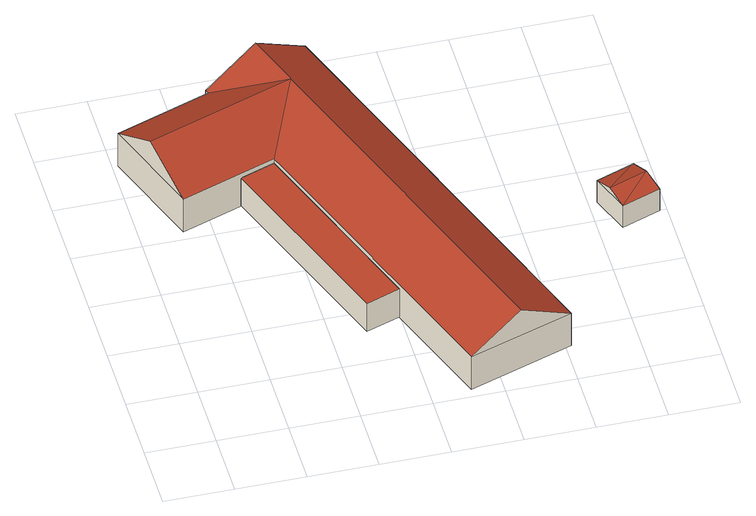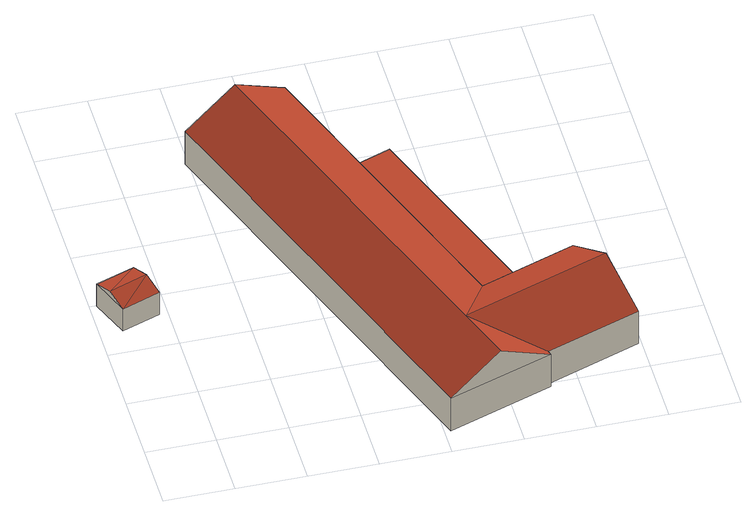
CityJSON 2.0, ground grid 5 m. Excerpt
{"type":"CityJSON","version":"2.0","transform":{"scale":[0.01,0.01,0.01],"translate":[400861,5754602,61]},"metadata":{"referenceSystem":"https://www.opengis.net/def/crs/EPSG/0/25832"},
"CityObjects":{
"building1":{"type":"Building","attributes":{"Gemeindeschluessel":"05515000","Geometrietyp2DReferenz":"3000","function":"51009_1610","roofType":"1000","measuredHeight":2.51},"geometry":[{"type":"Solid","lod":"2","boundaries":[[[[0,1,2,3]],[[4,5,1,0]],[[6,7,5,4]],[[3,2,7,6]],[[4,0,3,6]],[[1,5,7,2]]]],"semantics":{"surfaces":[{"type":"WallSurface"},{"type":"RoofSurface"},{"type":"GroundSurface"}],"values":[[0,0,0,0,1,2]]}}]},
"building2":{"type":"Building","attributes":{"Gemeindeschluessel":"05515000","Geometrietyp2DReferenz":"3000","function":"31001_1000","roofType":"5000","measuredHeight":5.21},"address":[{"country":"Germany","locality":"Münster","thoroughfareNumber":"80","thoroughfareName":"Zur Landwehr"}],"geometry":[{"type":"Solid","lod":"2","boundaries":[[[[8,9,10,11]],[[12,13,9,8]],[[14,15,13,12]],[[16,17,15,14]],[[18,19,17,16]],[[20,21,19,18]],[[22,23,21,20]],[[11,10,23,22]],[[22,20,24]],[[25,26,24,20,18,27]],[[18,16,27]],[[25,27,16,14,28]],[[28,14,12,29]],[[12,8,29]],[[25,28,29,8,11,26]],[[26,11,22,24]],[[9,13,15,17,19,21,23,10]]]],"semantics":{"surfaces":[{"type":"WallSurface"},{"type":"RoofSurface"},{"type":"GroundSurface"}],"values":[[0,0,0,0,0,0,0,0,0,1,0,1,1,0,1,1,2]]}}]},
"building3":{"type":"Building","attributes":{"Gemeindeschluessel":"05515000","Geometrietyp2DReferenz":"3000","function":"31001_2700","roofType":"3100","measuredHeight":2.43},"geometry":[{"type":"Solid","lod":"2","boundaries":[[[[30,31,32,33]],[[34,35,31,30]],[[36,37,35,34]],[[33,32,37,36]],[[30,38,34]],[[36,39,33]],[[39,38,30]],[[30,33,39]],[[36,34,38]],[[38,39,36]],[[31,35,37,32]]]],"semantics":{"surfaces":[{"type":"WallSurface"},{"type":"RoofSurface"},{"type":"GroundSurface"}],"values":[[0,0,0,0,0,0,1,1,1,1,2]]}}]}
},
"vertices":[
[1484,857,339],[1484,857,88],[981,2287,88],[981,2287,339],[1234,769,339],[1234,769,88],[730,2199,339],[730,2199,88],
[292,2044,376],[292,2044,84],[981,2287,84],[981,2287,376],[28,2793,376],[28,2793,84],[715,3035,376],[715,3035,84],[705,3064,376],[705,3064,84],[1462,3330,376],[1462,3330,84],[2529,299,376],[2529,299,84],[1772,39,376],[1772,39,84],[2151,169,605],[1224,2798,605],[1225,2797,604],[1083,3197,605],[1222,2793,603],[160,2419,603],
[3339,1784,248],[3339,1784,53],[3058,1681,53],[3058,1681,248],[3446,1495,248],[3446,1495,53],[3165,1393,248],[3165,1393,53],[3392,1639,296],[3111,1537,296]
]}
